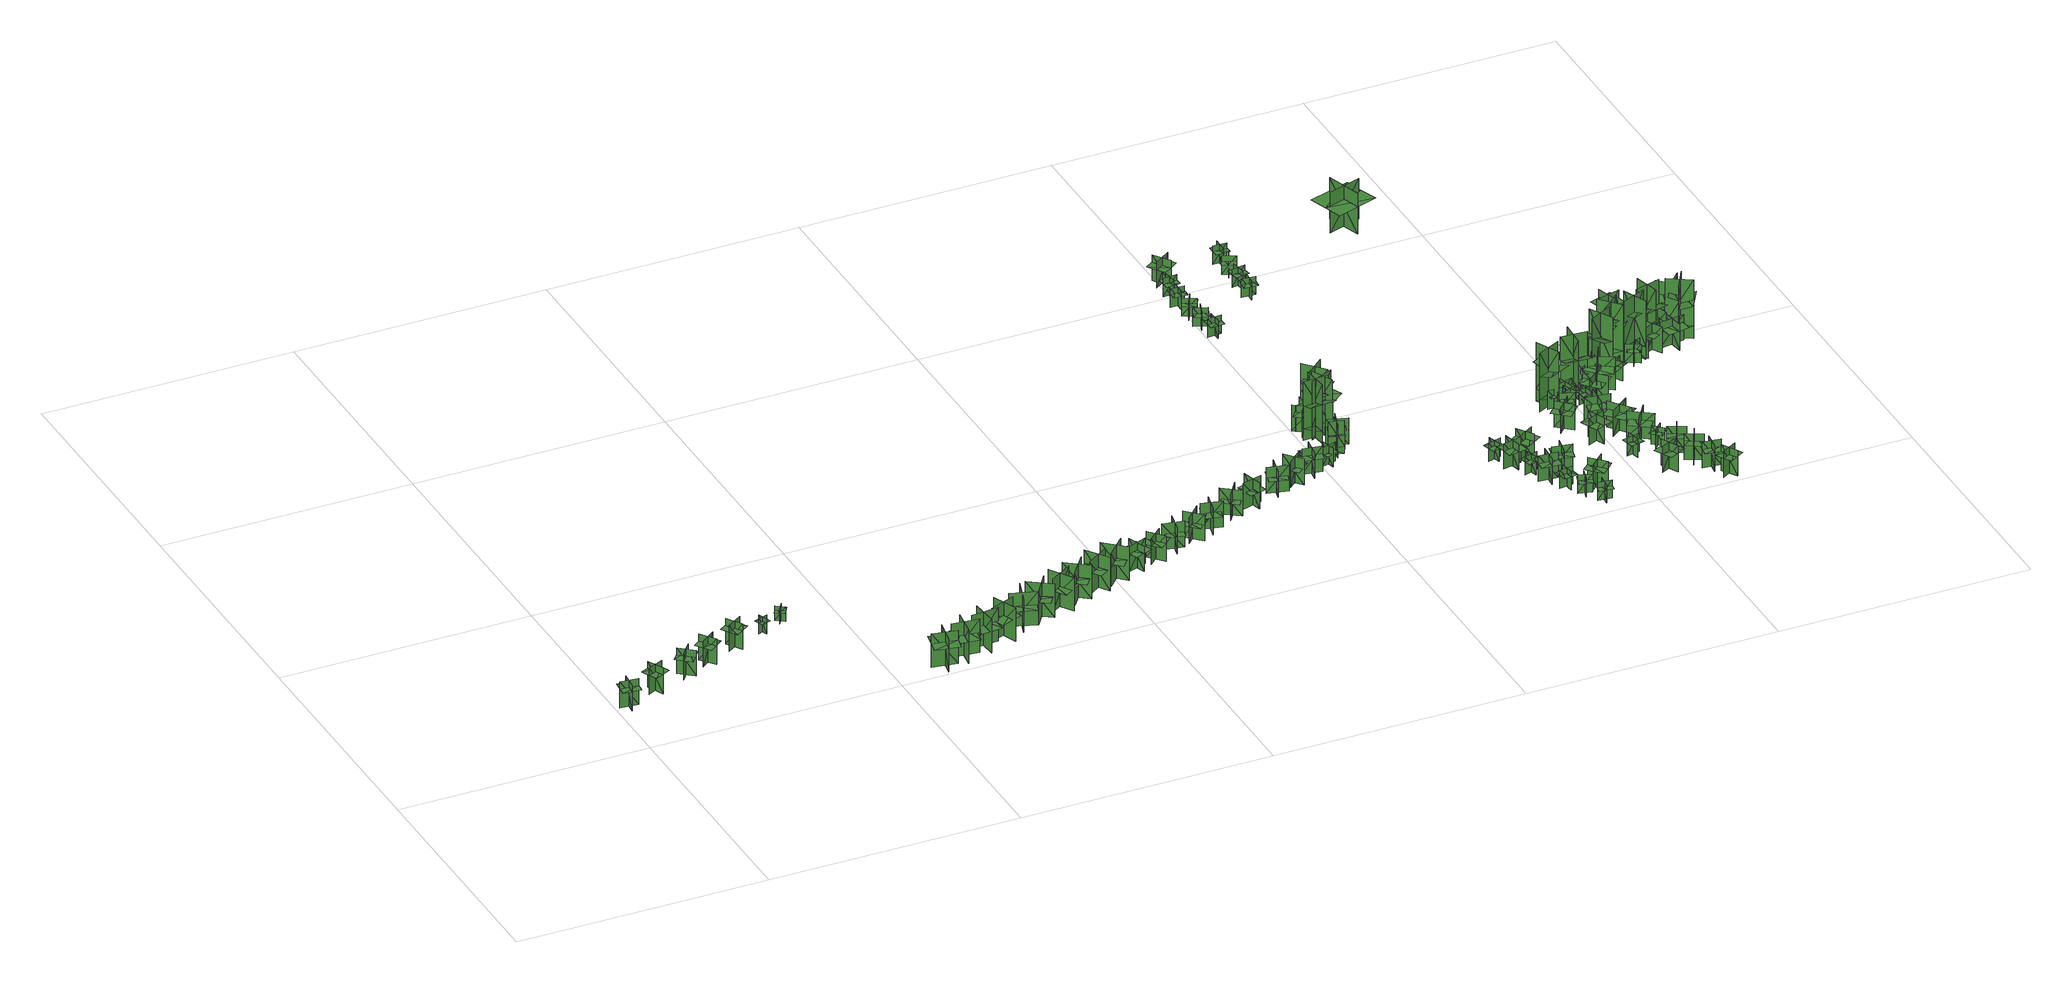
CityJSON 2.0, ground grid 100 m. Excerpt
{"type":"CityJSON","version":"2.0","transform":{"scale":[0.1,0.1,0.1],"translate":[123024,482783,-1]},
"CityObjects":{
"tree1":{"type":"SolitaryVegetationObject","geometry":[{"type":"MultiSurface","lod":"1","boundaries":[[[0,1,2]],[[0,2,3]],[[4,5,6]],[[4,6,7]],[[8,9,10]],[[8,10,11]],[[8,11,12]],[[8,12,13]]]}]},
"tree2":{"type":"SolitaryVegetationObject","geometry":[{"type":"MultiSurface","lod":"1","boundaries":[[[14,15,16]],[[14,16,17]],[[18,19,20]],[[18,20,21]],[[22,23,24]],[[22,24,25]],[[22,25,26]],[[22,26,27]]]}]},
"tree3":{"type":"SolitaryVegetationObject","geometry":[{"type":"MultiSurface","lod":"1","boundaries":[[[28,29,30]],[[28,30,31]],[[32,33,34]],[[32,34,35]],[[36,37,38]],[[36,38,39]],[[36,39,40]],[[36,40,41]]]}]},
"tree4":{"type":"SolitaryVegetationObject","geometry":[{"type":"MultiSurface","lod":"1","boundaries":[[[42,43,44]],[[42,44,45]],[[46,47,48]],[[46,48,49]],[[50,51,52]],[[50,52,53]],[[50,53,54]],[[50,54,55]]]}]},
"tree5":{"type":"SolitaryVegetationObject","geometry":[{"type":"MultiSurface","lod":"1","boundaries":[[[56,57,58]],[[56,58,59]],[[60,61,62]],[[60,62,63]],[[64,65,66]],[[64,66,67]],[[64,67,68]],[[64,68,69]]]}]},
"tree6":{"type":"SolitaryVegetationObject","geometry":[{"type":"MultiSurface","lod":"1","boundaries":[[[70,71,72]],[[70,72,73]],[[74,75,76]],[[74,76,77]],[[78,79,80]],[[78,80,81]],[[78,81,82]],[[78,82,83]]]}]},
"tree7":{"type":"SolitaryVegetationObject","geometry":[{"type":"MultiSurface","lod":"1","boundaries":[[[84,85,86]],[[84,86,87]],[[88,89,90]],[[88,90,91]],[[92,93,94]],[[92,94,95]],[[92,95,96]],[[92,96,97]]]}]},
"tree8":{"type":"SolitaryVegetationObject","geometry":[{"type":"MultiSurface","lod":"1","boundaries":[[[98,99,100]],[[98,100,101]],[[102,103,104]],[[102,104,105]],[[106,107,108]],[[106,108,109]],[[106,109,110]],[[106,110,111]]]}]},
"tree9":{"type":"SolitaryVegetationObject","geometry":[{"type":"MultiSurface","lod":"1","boundaries":[[[112,113,114]],[[112,114,115]],[[116,117,118]],[[116,118,119]],[[120,121,122]],[[120,122,123]],[[120,124,125]],[[120,125,121]]]}]},
"tree10":{"type":"SolitaryVegetationObject","geometry":[{"type":"MultiSurface","lod":"1","boundaries":[[[126,127,128]],[[126,128,129]],[[130,131,132]],[[130,132,133]],[[134,135,136]],[[134,136,137]],[[134,138,139]],[[134,139,135]]]}]},
"tree11":{"type":"SolitaryVegetationObject","geometry":[{"type":"MultiSurface","lod":"1","boundaries":[[[140,141,142]],[[140,142,143]],[[144,145,146]],[[144,146,147]],[[148,149,150]],[[148,150,151]],[[148,152,153]],[[148,153,149]]]}]},
"tree12":{"type":"SolitaryVegetationObject","geometry":[{"type":"MultiSurface","lod":"1","boundaries":[[[154,155,156]],[[154,156,157]],[[158,159,160]],[[158,160,161]],[[162,163,164]],[[162,164,165]],[[162,166,167]],[[162,167,163]]]}]},
"tree13":{"type":"SolitaryVegetationObject","geometry":[{"type":"MultiSurface","lod":"1","boundaries":[[[168,169,170]],[[168,170,171]],[[172,173,156]],[[172,156,174]],[[175,176,177]],[[175,177,178]],[[175,179,180]],[[175,180,176]]]}]},
"tree14":{"type":"SolitaryVegetationObject","geometry":[{"type":"MultiSurface","lod":"1","boundaries":[[[181,182,183]],[[181,183,184]],[[185,186,187]],[[185,187,188]],[[189,190,191]],[[189,191,192]],[[189,193,194]],[[189,194,190]]]}]},
"tree15":{"type":"SolitaryVegetationObject","geometry":[{"type":"MultiSurface","lod":"1","boundaries":[[[195,196,197]],[[195,197,198]],[[199,200,201]],[[199,201,202]],[[203,204,205]],[[203,205,206]],[[203,207,208]],[[203,208,204]]]}]},
"tree16":{"type":"SolitaryVegetationObject","geometry":[{"type":"MultiSurface","lod":"1","boundaries":[[[209,210,211]],[[209,211,212]],[[213,214,215]],[[213,215,216]],[[217,218,219]],[[217,219,220]],[[217,221,222]],[[217,222,218]]]}]},
"tree17":{"type":"SolitaryVegetationObject","geometry":[{"type":"MultiSurface","lod":"1","boundaries":[[[223,224,225]],[[223,225,226]],[[227,228,229]],[[227,229,230]],[[231,232,233]],[[231,233,234]],[[231,235,236]],[[231,236,232]]]}]},
"tree18":{"type":"SolitaryVegetationObject","geometry":[{"type":"MultiSurface","lod":"1","boundaries":[[[237,238,239]],[[237,239,240]],[[241,242,243]],[[241,243,244]],[[245,246,247]],[[245,247,248]],[[245,248,249]],[[245,249,250]]]}]},
"tree19":{"type":"SolitaryVegetationObject","geometry":[{"type":"MultiSurface","lod":"1","boundaries":[[[251,252,253]],[[251,253,254]],[[255,256,257]],[[255,257,258]],[[259,260,261]],[[259,261,262]],[[259,262,263]],[[259,263,264]]]}]},
"tree20":{"type":"SolitaryVegetationObject","geometry":[{"type":"MultiSurface","lod":"1","boundaries":[[[265,266,267]],[[265,267,268]],[[269,270,271]],[[269,271,272]],[[273,274,275]],[[273,275,276]],[[273,277,278]],[[273,278,274]]]}]},
"tree21":{"type":"SolitaryVegetationObject","geometry":[{"type":"MultiSurface","lod":"1","boundaries":[[[279,280,281]],[[279,281,282]],[[283,284,285]],[[283,285,286]],[[287,288,289]],[[287,289,290]],[[287,291,292]],[[287,292,288]]]}]},
"tree22":{"type":"SolitaryVegetationObject","geometry":[{"type":"MultiSurface","lod":"1","boundaries":[[[293,294,295]],[[293,295,296]],[[297,298,299]],[[297,299,300]],[[301,302,303]],[[301,303,304]],[[301,305,306]],[[301,306,302]]]}]},
"tree23":{"type":"SolitaryVegetationObject","geometry":[{"type":"MultiSurface","lod":"1","boundaries":[[[307,308,309]],[[307,309,310]],[[311,312,313]],[[311,313,314]],[[315,316,317]],[[315,317,318]],[[315,319,320]],[[315,320,316]]]}]},
"tree24":{"type":"SolitaryVegetationObject","geometry":[{"type":"MultiSurface","lod":"1","boundaries":[[[321,322,323]],[[321,323,324]],[[325,326,327]],[[325,327,328]],[[329,330,331]],[[329,331,332]],[[329,333,334]],[[329,334,330]]]}]},
"tree25":{"type":"SolitaryVegetationObject","geometry":[{"type":"MultiSurface","lod":"1","boundaries":[[[335,336,337]],[[335,337,338]],[[339,340,341]],[[339,341,342]],[[343,344,345]],[[343,345,346]],[[343,347,348]],[[343,348,344]]]}]},
"tree26":{"type":"SolitaryVegetationObject","geometry":[{"type":"MultiSurface","lod":"1","boundaries":[[[349,350,351]],[[349,351,352]],[[353,354,355]],[[353,355,356]],[[357,358,359]],[[357,359,360]],[[357,361,362]],[[357,362,358]]]}]},
"tree27":{"type":"SolitaryVegetationObject","geometry":[{"type":"MultiSurface","lod":"1","boundaries":[[[363,364,365]],[[363,365,366]],[[367,368,369]],[[367,369,370]],[[371,372,373]],[[371,373,374]],[[371,374,375]],[[371,375,376]]]}]},
"tree28":{"type":"SolitaryVegetationObject","geometry":[{"type":"MultiSurface","lod":"1","boundaries":[[[377,378,379]],[[377,379,380]],[[381,382,383]],[[381,383,384]],[[385,386,387]],[[385,387,388]],[[385,389,390]],[[385,390,386]]]}]},
"tree29":{"type":"SolitaryVegetationObject","geometry":[{"type":"MultiSurface","lod":"1","boundaries":[[[391,392,393]],[[391,393,394]],[[395,396,397]],[[395,397,398]],[[399,400,396]],[[399,396,395]],[[401,402,392]],[[401,392,391]],[[403,404,405]],[[403,405,406]],[[407,408,409]],[[407,409,410]]]}]},
"tree30":{"type":"SolitaryVegetationObject","geometry":[{"type":"MultiSurface","lod":"1","boundaries":[[[411,412,413]],[[411,413,414]],[[415,416,417]],[[415,417,418]],[[419,420,421]],[[419,421,422]],[[419,423,424]],[[419,424,420]]]}]},
"tree31":{"type":"SolitaryVegetationObject","geometry":[{"type":"MultiSurface","lod":"1","boundaries":[[[425,426,427]],[[425,427,428]],[[429,430,431]],[[429,431,432]],[[433,434,430]],[[433,430,429]],[[435,436,426]],[[435,426,425]],[[437,438,439]],[[437,439,440]],[[441,442,443]],[[441,443,444]]]}]},
"tree32":{"type":"SolitaryVegetationObject","geometry":[{"type":"MultiSurface","lod":"1","boundaries":[[[445,446,447]],[[445,447,448]],[[449,450,451]],[[449,451,452]],[[453,454,455]],[[453,455,456]],[[453,457,458]],[[453,458,454]]]}]},
"tree33":{"type":"SolitaryVegetationObject","geometry":[{"type":"MultiSurface","lod":"1","boundaries":[[[459,460,461]],[[459,461,462]],[[463,464,465]],[[463,465,466]],[[467,468,469]],[[467,469,470]],[[467,471,472]],[[467,472,468]]]}]},
"tree34":{"type":"SolitaryVegetationObject","geometry":[{"type":"MultiSurface","lod":"1","boundaries":[[[473,474,475]],[[473,475,476]],[[477,478,479]],[[477,479,480]],[[481,482,478]],[[481,478,477]],[[483,484,474]],[[483,474,473]],[[485,486,487]],[[485,487,488]],[[489,490,491]],[[489,491,492]]]}]},
"tree35":{"type":"SolitaryVegetationObject","geometry":[{"type":"MultiSurface","lod":"1","boundaries":[[[493,494,495]],[[493,495,496]],[[497,498,499]],[[497,499,500]],[[501,502,498]],[[501,498,497]],[[503,504,494]],[[503,494,493]],[[505,506,507]],[[505,507,508]],[[509,510,511]],[[509,511,512]]]}]},
"tree36":{"type":"SolitaryVegetationObject","geometry":[{"type":"MultiSurface","lod":"1","boundaries":[[[513,514,515]],[[513,515,516]],[[517,518,519]],[[517,519,520]],[[521,522,523]],[[521,523,524]],[[521,524,525]],[[521,525,526]]]}]},
"tree37":{"type":"SolitaryVegetationObject","geometry":[{"type":"MultiSurface","lod":"1","boundaries":[[[527,528,529]],[[527,529,530]],[[531,532,533]],[[531,533,534]],[[535,536,537]],[[535,537,538]],[[535,538,539]],[[535,539,540]]]}]},
"tree38":{"type":"SolitaryVegetationObject","geometry":[{"type":"MultiSurface","lod":"1","boundaries":[[[541,542,543]],[[541,543,544]],[[545,546,547]],[[545,547,548]],[[549,550,551]],[[549,551,552]],[[549,552,553]],[[549,553,554]]]}]},
"tree39":{"type":"SolitaryVegetationObject","geometry":[{"type":"MultiSurface","lod":"1","boundaries":[[[555,556,557]],[[555,557,558]],[[559,560,561]],[[559,561,562]],[[563,564,565]],[[563,565,566]],[[563,566,567]],[[563,567,568]]]}]},
"tree40":{"type":"SolitaryVegetationObject","geometry":[{"type":"MultiSurface","lod":"1","boundaries":[[[569,570,571]],[[569,571,572]],[[573,574,575]],[[573,575,576]],[[577,578,579]],[[577,579,580]],[[577,580,581]],[[577,581,582]]]}]},
"tree41":{"type":"SolitaryVegetationObject","geometry":[{"type":"MultiSurface","lod":"1","boundaries":[[[583,584,585]],[[583,585,586]],[[587,588,589]],[[587,589,590]],[[591,592,593]],[[591,593,594]],[[591,594,595]],[[591,595,596]]]}]},
"tree42":{"type":"SolitaryVegetationObject","geometry":[{"type":"MultiSurface","lod":"1","boundaries":[[[597,598,599]],[[597,599,600]],[[601,602,603]],[[601,603,604]],[[605,606,607]],[[605,607,608]],[[605,608,609]],[[605,609,610]]]}]},
"tree43":{"type":"SolitaryVegetationObject","geometry":[{"type":"MultiSurface","lod":"1","boundaries":[[[611,612,613]],[[611,613,614]],[[615,616,617]],[[615,617,618]],[[619,620,621]],[[619,621,622]],[[619,622,623]],[[619,623,624]]]}]},
"tree44":{"type":"SolitaryVegetationObject","geometry":[{"type":"MultiSurface","lod":"1","boundaries":[[[625,626,627]],[[625,627,628]],[[629,630,631]],[[629,631,632]],[[633,634,635]],[[633,635,636]],[[633,636,637]],[[633,637,638]]]}]},
"tree45":{"type":"SolitaryVegetationObject","geometry":[{"type":"MultiSurface","lod":"1","boundaries":[[[639,640,641]],[[639,641,642]],[[643,644,645]],[[643,645,646]],[[647,648,649]],[[647,649,650]],[[647,650,651]],[[647,651,652]]]}]},
"tree46":{"type":"SolitaryVegetationObject","geometry":[{"type":"MultiSurface","lod":"1","boundaries":[[[653,654,655]],[[653,655,656]],[[657,658,659]],[[657,659,660]],[[661,662,663]],[[661,663,664]],[[661,664,665]],[[661,665,666]]]}]},
"tree47":{"type":"SolitaryVegetationObject","geometry":[{"type":"MultiSurface","lod":"1","boundaries":[[[667,668,669]],[[667,669,670]],[[671,672,673]],[[671,673,674]],[[675,676,677]],[[675,677,678]],[[675,678,679]],[[675,679,680]]]}]},
"tree48":{"type":"SolitaryVegetationObject","geometry":[{"type":"MultiSurface","lod":"1","boundaries":[[[681,682,683]],[[681,683,684]],[[685,686,687]],[[685,687,688]],[[689,690,691]],[[689,691,692]],[[689,692,693]],[[689,693,694]]]}]},
"tree49":{"type":"SolitaryVegetationObject","geometry":[{"type":"MultiSurface","lod":"1","boundaries":[[[695,696,697]],[[695,697,698]],[[699,700,701]],[[699,701,702]],[[703,704,705]],[[703,705,706]],[[703,706,707]],[[703,707,708]]]}]},
"tree50":{"type":"SolitaryVegetationObject","geometry":[{"type":"MultiSurface","lod":"1","boundaries":[[[709,710,711]],[[709,711,712]],[[713,714,715]],[[713,715,716]],[[717,718,719]],[[717,719,720]],[[717,720,721]],[[717,721,722]]]}]},
"tree51":{"type":"SolitaryVegetationObject","geometry":[{"type":"MultiSurface","lod":"1","boundaries":[[[723,724,725]],[[723,725,726]],[[727,728,729]],[[727,729,730]],[[731,732,733]],[[731,733,734]],[[731,734,735]],[[731,735,736]]]}]},
"tree52":{"type":"SolitaryVegetationObject","geometry":[{"type":"MultiSurface","lod":"1","boundaries":[[[737,738,739]],[[737,739,740]],[[741,742,743]],[[741,743,744]],[[745,746,747]],[[745,747,748]],[[745,748,749]],[[745,749,750]]]}]},
"tree53":{"type":"SolitaryVegetationObject","geometry":[{"type":"MultiSurface","lod":"1","boundaries":[[[751,752,753]],[[751,753,754]],[[755,756,757]],[[755,757,758]],[[759,760,761]],[[759,761,762]],[[759,762,763]],[[759,763,764]]]}]},
"tree54":{"type":"SolitaryVegetationObject","geometry":[{"type":"MultiSurface","lod":"1","boundaries":[[[765,766,767]],[[765,767,768]],[[769,770,771]],[[769,771,772]],[[773,774,775]],[[773,775,776]],[[773,776,777]],[[773,777,778]]]}]},
"tree55":{"type":"SolitaryVegetationObject","geometry":[{"type":"MultiSurface","lod":"1","boundaries":[[[779,780,781]],[[779,781,782]],[[783,784,785]],[[783,785,786]],[[787,788,789]],[[787,789,790]],[[787,790,791]],[[787,791,792]]]}]},
"tree56":{"type":"SolitaryVegetationObject","geometry":[{"type":"MultiSurface","lod":"1","boundaries":[[[793,794,795]],[[793,795,796]],[[797,798,799]],[[797,799,800]],[[801,802,803]],[[801,803,804]],[[801,804,805]],[[801,805,806]]]}]},
"tree57":{"type":"SolitaryVegetationObject","geometry":[{"type":"MultiSurface","lod":"1","boundaries":[[[807,808,809]],[[807,809,810]],[[811,812,813]],[[811,813,814]],[[815,816,817]],[[815,817,818]],[[815,818,819]],[[815,819,820]]]}]},
"tree58":{"type":"SolitaryVegetationObject","geometry":[{"type":"MultiSurface","lod":"1","boundaries":[[[821,822,823]],[[821,823,824]],[[825,826,827]],[[825,827,828]],[[829,830,831]],[[829,831,832]],[[829,832,833]],[[829,833,834]]]}]},
"tree59":{"type":"SolitaryVegetationObject","geometry":[{"type":"MultiSurface","lod":"1","boundaries":[[[835,836,837]],[[835,837,838]],[[839,840,841]],[[839,841,842]],[[843,844,840]],[[843,840,839]],[[845,846,836]],[[845,836,835]],[[847,848,849]],[[847,849,850]],[[851,852,853]],[[851,853,854]]]}]},
"tree60":{"type":"SolitaryVegetationObject","geometry":[{"type":"MultiSurface","lod":"1","boundaries":[[[855,856,857]],[[855,857,858]],[[859,860,861]],[[859,861,862]],[[863,864,865]],[[863,865,866]],[[863,866,867]],[[863,867,868]]]}]},
"tree61":{"type":"SolitaryVegetationObject","geometry":[{"type":"MultiSurface","lod":"1","boundaries":[[[869,870,871]],[[869,871,872]],[[873,874,875]],[[873,875,876]],[[877,878,879]],[[877,879,880]],[[877,880,881]],[[877,881,882]]]}]},
"tree62":{"type":"SolitaryVegetationObject","geometry":[{"type":"MultiSurface","lod":"1","boundaries":[[[883,884,885]],[[883,885,886]],[[887,888,889]],[[887,889,890]],[[891,892,893]],[[891,893,894]],[[891,894,895]],[[891,895,896]]]}]},
"tree63":{"type":"SolitaryVegetationObject","geometry":[{"type":"MultiSurface","lod":"1","boundaries":[[[897,898,899]],[[897,899,900]],[[901,902,903]],[[901,903,904]],[[905,906,907]],[[905,907,908]],[[905,908,909]],[[905,909,910]]]}]},
"tree64":{"type":"SolitaryVegetationObject","geometry":[{"type":"MultiSurface","lod":"1","boundaries":[[[911,912,913]],[[911,913,914]],[[915,916,917]],[[915,917,918]],[[919,920,921]],[[919,921,922]],[[919,922,923]],[[919,923,924]]]}]},
"tree65":{"type":"SolitaryVegetationObject","geometry":[{"type":"MultiSurface","lod":"1","boundaries":[[[925,926,927]],[[925,927,928]],[[929,930,931]],[[929,931,932]],[[933,934,935]],[[933,935,936]],[[933,936,937]],[[933,937,938]]]}]},
"tree66":{"type":"SolitaryVegetationObject","geometry":[{"type":"MultiSurface","lod":"1","boundaries":[[[939,940,941]],[[939,941,942]],[[943,944,945]],[[943,945,946]],[[947,948,949]],[[947,949,950]],[[947,950,951]],[[947,951,952]]]}]},
"tree67":{"type":"SolitaryVegetationObject","geometry":[{"type":"MultiSurface","lod":"1","boundaries":[[[953,954,955]],[[953,955,956]],[[957,958,959]],[[957,959,960]],[[961,962,963]],[[961,963,964]],[[961,964,965]],[[961,965,966]]]}]},
"tree68":{"type":"SolitaryVegetationObject","geometry":[{"type":"MultiSurface","lod":"1","boundaries":[[[967,968,969]],[[967,969,970]],[[971,972,973]],[[971,973,974]],[[975,976,977]],[[975,977,978]],[[975,978,979]],[[975,979,980]]]}]},
"tree69":{"type":"SolitaryVegetationObject","geometry":[{"type":"MultiSurface","lod":"1","boundaries":[[[981,982,983]],[[981,983,984]],[[985,986,987]],[[985,987,988]],[[989,990,991]],[[989,991,992]],[[989,992,993]],[[989,993,994]]]}]},
"tree70":{"type":"SolitaryVegetationObject","geometry":[{"type":"MultiSurface","lod":"1","boundaries":[[[995,996,997]],[[995,997,998]],[[999,1000,1001]],[[999,1001,1002]],[[1003,1004,1000]],[[1003,1000,999]],[[1005,1006,996]],[[1005,996,995]],[[1007,1008,1009]],[[1007,1009,1010]],[[1011,1012,1013]],[[1011,1013,1014]]]}]},
"tree71":{"type":"SolitaryVegetationObject","geometry":[{"type":"MultiSurface","lod":"1","boundaries":[[[1015,1016,1017]],[[1015,1017,1018]],[[1019,1020,1021]],[[1019,1021,1022]],[[1023,1024,1025]],[[1023,1025,1026]],[[1023,1026,1027]],[[1023,1027,1028]]]}]},
"tree72":{"type":"SolitaryVegetationObject","geometry":[{"type":"MultiSurface","lod":"1","boundaries":[[[1029,1030,1031]],[[1029,1031,1032]],[[1033,1034,1035]],[[1033,1035,1036]],[[1037,1038,1039]],[[1037,1039,1040]],[[1037,1040,1041]],[[1037,1041,1042]]]}]},
"tree73":{"type":"SolitaryVegetationObject","geometry":[{"type":"MultiSurface","lod":"1","boundaries":[[[1043,1044,1045]],[[1043,1045,1046]],[[1047,1048,1049]],[[1047,1049,1050]],[[1051,1052,1053]],[[1051,1053,1054]],[[1051,1054,1055]],[[1051,1055,1056]]]}]},
"tree74":{"type":"SolitaryVegetationObject","geometry":[{"type":"MultiSurface","lod":"1","boundaries":[[[1057,1058,1059]],[[1057,1059,1060]],[[1061,1062,1063]],[[1061,1063,1064]],[[1065,1066,1067]],[[1065,1067,1068]],[[1065,1068,1069]],[[1065,1069,1070]]]}]},
"tree75":{"type":"SolitaryVegetationObject","geometry":[{"type":"MultiSurface","lod":"1","boundaries":[[[1071,1072,1073]],[[1071,1073,1074]],[[1075,1076,1077]],[[1075,1077,1078]],[[1079,1080,1081]],[[1079,1081,1082]],[[1079,1082,1083]],[[1079,1083,1084]]]}]},
"tree76":{"type":"SolitaryVegetationObject","geometry":[{"type":"MultiSurface","lod":"1","boundaries":[[[1085,1086,1087]],[[1085,1087,1088]],[[1089,1090,1091]],[[1089,1091,1092]],[[1093,1094,1095]],[[1093,1095,1096]],[[1093,1096,1097]],[[1093,1097,1098]]]}]},
"tree77":{"type":"SolitaryVegetationObject","geometry":[{"type":"MultiSurface","lod":"1","boundaries":[[[1099,1100,1101]],[[1099,1101,1102]],[[1103,1104,1105]],[[1103,1105,1106]],[[1107,1108,1109]],[[1107,1109,1110]],[[1107,1110,1111]],[[1107,1111,1112]]]}]},
"tree78":{"type":"SolitaryVegetationObject","geometry":[{"type":"MultiSurface","lod":"1","boundaries":[[[1113,1114,1115]],[[1113,1115,1116]],[[1117,1118,1119]],[[1117,1119,1120]],[[1121,1122,1123]],[[1121,1123,1124]],[[1121,1124,1125]],[[1121,1125,1126]]]}]},
"tree79":{"type":"SolitaryVegetationObject","geometry":[{"type":"MultiSurface","lod":"1","boundaries":[[[1127,1128,1129]],[[1127,1129,1130]],[[1131,1132,1133]],[[1131,1133,1134]],[[1135,1136,1137]],[[1135,1137,1138]],[[1135,1138,1139]],[[1135,1139,1140]]]}]},
"tree80":{"type":"SolitaryVegetationObject","geometry":[{"type":"MultiSurface","lod":"1","boundaries":[[[1141,1142,1143]],[[1141,1143,1144]],[[1145,1146,1147]],[[1145,1147,1148]],[[1149,1150,1146]],[[1149,1146,1145]],[[1151,1152,1142]],[[1151,1142,1141]],[[1153,1154,1155]],[[1153,1155,1156]],[[1157,1158,1159]],[[1157,1159,1160]]]}]},
"tree81":{"type":"SolitaryVegetationObject","geometry":[{"type":"MultiSurface","lod":"1","boundaries":[[[1161,1162,1163]],[[1161,1163,1164]],[[1165,1166,1167]],[[1165,1167,1168]],[[1169,1170,1171]],[[1169,1171,1172]],[[1169,1172,1173]],[[1169,1173,1174]]]}]},
"tree82":{"type":"SolitaryVegetationObject","geometry":[{"type":"MultiSurface","lod":"1","boundaries":[[[1175,1176,1177]],[[1175,1177,1178]],[[1179,1180,1181]],[[1179,1181,1182]],[[1183,1184,1185]],[[1183,1185,1186]],[[1183,1186,1187]],[[1183,1187,1188]]]}]},
"tree83":{"type":"SolitaryVegetationObject","geometry":[{"type":"MultiSurface","lod":"1","boundaries":[[[1189,1190,1191]],[[1189,1191,1192]],[[1193,1194,1195]],[[1193,1195,1196]],[[1197,1198,1194]],[[1197,1194,1193]],[[1199,1200,1190]],[[1199,1190,1189]],[[1201,1202,1203]],[[1201,1203,1204]],[[1205,1206,1207]],[[1205,1207,1208]]]}]},
"tree84":{"type":"SolitaryVegetationObject","geometry":[{"type":"MultiSurface","lod":"1","boundaries":[[[1209,1210,1211]],[[1209,1211,1212]],[[1213,1214,1215]],[[1213,1215,1216]],[[1217,1218,1219]],[[1217,1219,1220]],[[1217,1221,1222]],[[1217,1222,1218]]]}]},
"tree85":{"type":"SolitaryVegetationObject","geometry":[{"type":"MultiSurface","lod":"1","boundaries":[[[1223,1224,1225]],[[1223,1225,1226]],[[1227,1228,1229]],[[1227,1229,1230]],[[1231,1232,1228]],[[1231,1228,1227]],[[1233,1234,1224]],[[1233,1224,1223]],[[1235,1236,1237]],[[1235,1237,1238]],[[1239,1240,1241]],[[1239,1241,1242]]]}]},
"tree86":{"type":"SolitaryVegetationObject","geometry":[{"type":"MultiSurface","lod":"1","boundaries":[[[1243,1244,1245]],[[1243,1245,1246]],[[1247,1248,1249]],[[1247,1249,1250]],[[1251,1252,1253]],[[1251,1253,1254]],[[1251,1254,1255]],[[1251,1255,1256]]]}]},
"tree87":{"type":"SolitaryVegetationObject","geometry":[{"type":"MultiSurface","lod":"1","boundaries":[[[1257,1258,1259]],[[1257,1259,1260]],[[1261,1262,1263]],[[1261,1263,1264]],[[1265,1266,1267]],[[1265,1267,1268]],[[1265,1268,1269]],[[1265,1269,1270]]]}]},
"tree88":{"type":"SolitaryVegetationObject","geometry":[{"type":"MultiSurface","lod":"1","boundaries":[[[1271,1272,1273]],[[1271,1273,1274]],[[1275,1276,1277]],[[1275,1277,1278]],[[1279,1280,1281]],[[1279,1281,1282]],[[1279,1282,1283]],[[1279,1283,1284]]]}]},
"tree89":{"type":"SolitaryVegetationObject","geometry":[{"type":"MultiSurface","lod":"1","boundaries":[[[1285,1286,1287]],[[1285,1287,1288]],[[1289,1290,1291]],[[1289,1291,1292]],[[1293,1294,1290]],[[1293,1290,1289]],[[1295,1296,1286]],[[1295,1286,1285]],[[1297,1298,1299]],[[1297,1299,1300]],[[1301,1302,1303]],[[1301,1303,1304]]]}]},
"tree90":{"type":"SolitaryVegetationObject","geometry":[{"type":"MultiSurface","lod":"1","boundaries":[[[1305,1306,1307]],[[1305,1307,1308]],[[1309,1310,1311]],[[1309,1311,1312]],[[1313,1314,1315]],[[1313,1315,1316]],[[1313,1316,1317]],[[1313,1317,1318]]]}]},
"tree91":{"type":"SolitaryVegetationObject","geometry":[{"type":"MultiSurface","lod":"1","boundaries":[[[1319,1320,1321]],[[1319,1321,1322]],[[1323,1324,1325]],[[1323,1325,1326]],[[1327,1328,1329]],[[1327,1329,1330]],[[1327,1330,1331]],[[1327,1331,1332]]]}]},
"tree92":{"type":"SolitaryVegetationObject","geometry":[{"type":"MultiSurface","lod":"1","boundaries":[[[1333,1334,1335]],[[1333,1335,1336]],[[1337,1338,1339]],[[1337,1339,1340]],[[1341,1342,1338]],[[1341,1338,1337]],[[1343,1344,1334]],[[1343,1334,1333]],[[1345,1346,1347]],[[1345,1347,1348]],[[1349,1350,1351]],[[1349,1351,1352]]]}]},
"tree93":{"type":"SolitaryVegetationObject","geometry":[{"type":"MultiSurface","lod":"1","boundaries":[[[1353,1354,1355]],[[1353,1355,1356]],[[1357,1358,1359]],[[1357,1359,1360]],[[1361,1362,1363]],[[1361,1363,1364]],[[1361,1364,1365]],[[1361,1365,1366]]]}]}
},
"vertices":[
[43,238,21],[50,309,21],[50,309,129],[43,238,129],[83,272,21],[12,279,21],[12,279,129],[83,272,129],[83,272,101],[87,306,101],[15,313,101],[12,279,101],[9,244,101],[80,237,101],
[196,302,19],[165,367,19],[165,367,127],[196,302,127],[213,351,19],[148,320,19],[148,320,127],[213,351,127],[213,351,99],[198,382,99],[133,352,99],[148,320,99],[163,289,99],[228,320,99],
[354,363,18],[298,408,18],[298,408,126],[354,363,126],[348,415,18],[303,359,18],[303,359,126],[348,415,126],[348,415,98],[321,437,98],[276,381,98],[303,359,98],[330,338,98],[375,394,98],
[411,462,17],[455,405,17],[455,405,125],[411,462,125],[405,410,17],[462,454,17],[462,454,125],[405,410,125],[405,410,97],[426,383,97],[483,426,97],[462,454,97],[441,481,97],[384,437,97],
[595,509,16],[536,469,16],[536,469,124],[595,509,124],[544,519,16],[584,460,16],[584,460,124],[544,519,124],[544,519,96],[515,500,96],[556,440,96],[584,460,96],[613,479,96],[573,538,96],
[707,519,17],[693,557,17],[693,557,79],[707,519,79],[719,546,17],[681,532,17],[681,532,79],[719,546,79],[719,546,62],[713,564,62],[674,550,62],[681,532,62],[688,513,62],[726,528,62],
[772,590,16],[806,568,16],[806,568,78],[772,590,78],[778,561,16],[801,595,16],[801,595,78],[778,561,78],[778,561,62],[795,550,62],[817,585,62],[801,595,62],[784,606,62],[762,572,62],
[1190,13,12],[1208,111,12],[1208,111,151],[1190,13,151],[1245,50,12],[1147,68,12],[1147,68,151],[1245,50,151],[1245,50,112],[1254,99,112],[1156,117,112],[1147,68,112],[1138,19,112],[1235,1,112],
[1293,140,13],[1279,33,13],[1279,33,153],[1293,140,153],[1240,98,13],[1240,98,153],[1347,84,153],[1347,84,13],[1297,133,99],[1284,39,99],[1328,33,99],[1340,127,99],[1252,138,99],[1239,45,99],
[1375,170,14],[1383,62,14],[1383,62,154],[1375,170,154],[1331,118,14],[1331,118,154],[1439,126,154],[1439,126,14],[1380,163,100],[1387,69,100],[1431,72,100],[1424,166,100],[1335,160,100],[1341,66,100],
[1518,170,14],[1417,131,14],[1417,131,154],[1518,170,154],[1456,197,14],[1456,197,154],[1495,96,154],[1495,96,14],[1513,164,100],[1425,129,100],[1441,88,100],[1529,123,100],[1497,206,100],[1409,172,100],
[1515,199,14],[1618,165,14],[1618,165,154],[1515,199,154],[1546,139,14],[1546,139,154],[1580,242,154],[1580,242,14],[1523,201,100],[1613,171,100],[1627,213,100],[1537,243,100],[1509,158,100],[1599,128,100],
[1693,187,13],[1604,249,13],[1604,249,154],[1693,187,154],[1680,253,13],[1680,253,154],[1618,165,13],[1684,187,100],[1607,241,100],[1582,205,100],[1659,151,100],[1711,224,100],[1633,279,100],
[1713,285,14],[1773,195,14],[1773,195,154],[1713,285,154],[1700,219,14],[1700,219,154],[1790,278,154],[1790,278,14],[1721,282,100],[1773,203,100],[1809,227,100],[1757,306,100],[1683,257,100],[1735,178,100],
[1867,246,13],[1780,312,13],[1780,312,153],[1867,246,153],[1857,314,13],[1857,314,153],[1791,227,153],[1791,227,13],[1858,247,99],[1783,304,99],[1757,269,99],[1832,212,99],[1886,284,99],[1810,340,99],
[1950,270,11],[1889,359,11],[1889,359,151],[1950,270,151],[1962,336,11],[1962,336,151],[1872,275,151],[1872,275,11],[1942,273,97],[1889,351,97],[1853,326,97],[1906,248,97],[1980,299,97],[1926,377,97],
[2044,306,11],[1964,380,11],[1964,380,151],[2044,306,151],[2041,374,11],[2041,374,151],[1967,295,151],[1967,295,11],[2036,308,97],[1967,372,97],[1937,340,97],[2006,275,97],[2067,341,97],[1998,405,97],
[2070,358,12],[2143,385,12],[2143,385,119],[2070,358,119],[2117,336,12],[2090,409,12],[2090,409,119],[2117,336,119],[2117,336,89],[2153,349,89],[2126,422,89],[2090,409,89],[2054,395,89],[2080,323,89],
[2217,422,12],[2160,369,12],[2160,369,119],[2217,422,119],[2166,424,12],[2218,367,12],[2218,367,119],[2166,424,119],[2166,424,89],[2137,398,89],[2190,341,89],[2218,367,89],[2247,394,89],[2194,451,89],
[2276,397,12],[2293,480,12],[2293,480,121],[2276,397,121],[2320,427,12],[2320,427,121],[2237,443,121],[2237,443,12],[2274,403,79],[2289,475,79],[2255,482,79],[2240,410,79],[2309,396,79],[2323,468,79],
[2343,493,12],[2403,434,12],[2403,434,121],[2343,493,121],[2344,441,12],[2344,441,121],[2403,501,121],[2403,501,12],[2349,492,80],[2402,440,80],[2426,465,80],[2373,516,80],[2324,467,80],[2377,415,80],
[2466,540,13],[2447,458,13],[2447,458,122],[2466,540,122],[2421,511,13],[2421,511,122],[2503,493,122],[2503,493,13],[2468,534,80],[2451,462,80],[2485,454,80],[2501,526,80],[2433,542,80],[2417,470,80],
[2545,519,13],[2593,588,13],[2593,588,122],[2545,519,122],[2597,529,13],[2597,529,122],[2528,577,122],[2528,577,13],[2546,525,80],[2588,586,80],[2559,605,80],[2517,545,80],[2575,505,80],[2617,565,80],
[2675,549,12],[2652,630,12],[2652,630,121],[2675,549,121],[2700,595,12],[2700,595,121],[2619,572,121],[2619,572,12],[2670,553,79],[2650,624,79],[2617,614,79],[2638,544,79],[2704,563,79],[2684,634,79],
[2739,633,13],[2821,614,13],[2821,614,122],[2739,633,122],[2767,589,13],[2767,589,122],[2786,671,122],[2786,671,13],[2745,635,80],[2816,619,80],[2824,652,80],[2752,669,80],[2737,601,80],[2808,584,80],
[2836,632,13],[2899,688,13],[2899,688,122],[2836,632,122],[2888,629,13],[2888,629,122],[2833,692,122],[2833,692,13],[2838,638,80],[2893,687,80],[2870,712,80],[2815,664,80],[2861,612,80],[2916,660,80],
[2911,696,13],[2987,684,13],[2987,684,120],[2911,696,120],[2941,654,13],[2953,731,13],[2953,731,120],[2941,654,120],[2941,654,90],[2979,648,90],[2991,725,90],[2953,731,90],[2914,736,90],[2903,660,90],
[3002,715,13],[3060,731,13],[3060,731,91],[3002,715,91],[3035,697,13],[3035,697,91],[3019,755,91],[3019,755,13],[3005,719,61],[3056,733,61],[3049,756,61],[2999,742,61],[3012,694,61],[3062,708,61],
[3108,757,45],[3051,772,45],[3052,773,155],[3108,758,155],[3086,795,46],[3071,739,46],[3072,739,155],[3086,795,155],[3086,795,17],[3072,739,17],[3108,758,17],[3052,773,17],[3108,758,99],[3052,772,99],[3044,744,109],[3100,729,109],[3059,770,116],[3102,760,116],[3107,781,122],[3065,792,122],
[3059,973,28],[3011,905,28],[3011,905,138],[3059,973,138],[2994,961,28],[3062,913,28],[3062,913,138],[2994,961,138],[3055,967,110],[3011,905,110],[3038,886,110],[3081,948,110],[3028,986,110],[2984,924,110],
[3107,889,79],[3004,880,79],[3004,882,274],[3107,890,274],[3048,939,79],[3056,836,79],[3057,836,274],[3049,940,274],[3049,940,28],[3057,836,28],[3107,890,28],[3004,882,28],[3107,890,174],[3004,881,174],[3008,828,193],[3112,837,193],[3018,882,205],[3096,889,205],[3092,928,215],[3015,921,215],
[3089,952,27],[3006,951,27],[3006,951,137],[3089,952,137],[3042,998,27],[3042,915,27],[3042,915,137],[3042,998,137],[3082,952,108],[3006,951,108],[3006,919,108],[3082,919,108],[3081,985,108],[3006,984,108],
[3090,777,18],[3116,856,18],[3116,856,128],[3090,777,128],[3148,807,18],[3070,833,18],[3070,833,128],[3148,807,128],[3092,784,99],[3116,856,99],[3086,866,99],[3061,795,99],[3123,774,99],[3147,845,99],
[3063,949,77],[3107,855,77],[3106,855,272],[3062,949,272],[3036,876,78],[3130,920,78],[3130,920,272],[3036,877,272],[3036,877,26],[3130,920,26],[3062,949,26],[3106,855,26],[3062,949,172],[3106,855,172],[3154,877,191],[3110,971,191],[3100,868,203],[3067,938,203],[3031,921,214],[3065,851,214],
[3129,1002,76],[3053,932,76],[3052,933,271],[3128,1003,271],[3051,1005,77],[3121,929,77],[3122,930,271],[3051,1006,271],[3051,1006,25],[3122,930,25],[3128,1003,25],[3052,933,25],[3128,1003,171],[3052,932,171],[3088,894,190],[3164,964,190],[3062,942,202],[3119,995,202],[3092,1024,213],[3036,971,213],
[3036,1667,13],[3031,1722,13],[3031,1722,90],[3036,1667,90],[3060,1695,13],[3005,1690,13],[3005,1690,90],[3060,1695,90],[3060,1695,68],[3057,1723,68],[3002,1718,68],[3005,1690,68],[3007,1663,68],[3062,1667,68],
[3041,1763,12],[2989,1783,12],[2989,1783,89],[3041,1763,89],[3026,1797,12],[3006,1745,12],[3006,1745,89],[3026,1797,89],[3026,1797,67],[3001,1807,67],[2980,1755,67],[3006,1745,67],[3032,1735,67],[3052,1787,67],
[3022,1877,10],[2994,1829,10],[2994,1829,87],[3022,1877,87],[2986,1867,10],[3034,1840,10],[3034,1840,87],[2986,1867,87],[2986,1867,66],[2973,1843,66],[3021,1816,66],[3034,1840,66],[3048,1864,66],[3000,1891,66],
[3028,1936,11],[2973,1937,11],[2973,1937,88],[3028,1936,88],[3002,1963,11],[3002,1907,11],[3002,1907,88],[3002,1963,88],[3002,1963,66],[2975,1963,66],[2974,1908,66],[3002,1907,66],[3029,1907,66],[3030,1963,66],
[3004,2040,11],[3008,1985,11],[3008,1985,88],[3004,2040,88],[2980,2012,11],[3035,2017,11],[3035,2017,88],[2980,2012,88],[2980,2012,66],[2982,1985,66],[3037,1989,66],[3035,2017,66],[3033,2044,66],[2977,2040,66],
[2986,2078,10],[3050,2122,10],[3050,2122,118],[2986,2078,118],[3037,2068,10],[2993,2132,10],[2993,2132,118],[3037,2068,118],[3037,2068,88],[3069,2090,88],[3025,2154,88],[2993,2132,88],[2961,2111,88],[3004,2047,88],
[3589,475,13],[3574,528,13],[3574,528,90],[3589,475,90],[3607,507,13],[3554,492,13],[3554,492,90],[3607,507,90],[3607,507,69],[3600,533,69],[3547,518,69],[3554,492,69],[3562,465,69],[3615,480,69],
[3628,394,13],[3612,470,13],[3612,470,120],[3628,394,120],[3656,437,13],[3581,422,13],[3581,422,120],[3656,437,120],[3656,437,90],[3649,475,90],[3573,460,90],[3581,422,90],[3588,384,90],[3664,399,90],
[3669,335,14],[3654,388,14],[3654,388,90],[3669,335,90],[3687,367,14],[3634,352,14],[3634,352,90],[3687,367,90],[3687,367,69],[3679,394,69],[3626,379,69],[3634,352,69],[3641,326,69],[3694,341,69],
[3695,253,13],[3701,330,13],[3701,330,120],[3695,253,120],[3734,287,13],[3657,292,13],[3657,292,120],[3734,287,120],[3734,287,90],[3737,325,90],[3660,331,90],[3657,292,90],[3654,254,90],[3732,248,90],
[3761,222,14],[3706,214,14],[3706,214,91],[3761,222,91],[3732,244,14],[3739,189,14],[3739,189,91],[3732,244,91],[3732,244,69],[3704,240,69],[3712,186,69],[3739,189,69],[3767,193,69],[3759,248,69],
[3782,175,14],[3767,122,14],[3767,122,91],[3782,175,91],[3750,157,14],[3803,142,14],[3803,142,91],[3750,157,91],[3750,157,69],[3743,131,69],[3796,116,69],[3803,142,69],[3811,169,69],[3758,184,69],
[3709,437,11],[3666,501,11],[3666,501,119],[3709,437,119],[3720,487,11],[3655,445,11],[3655,445,119],[3720,487,119],[3720,487,89],[3698,520,89],[3634,477,89],[3655,445,89],[3676,412,89],[3741,455,89],
[3287,1887,10],[3232,1892,10],[3232,1892,87],[3287,1887,87],[3264,1915,10],[3259,1860,10],[3259,1860,87],[3264,1915,87],[3264,1915,65],[3237,1918,65],[3231,1863,65],[3259,1860,65],[3286,1858,65],[3292,1913,65],
[3793,81,15],[3848,74,15],[3848,74,91],[3793,81,91],[3815,51,15],[3822,106,15],[3822,106,91],[3815,51,91],[3815,51,70],[3843,48,70],[3850,103,70],[3822,106,70],[3795,110,70],[3788,55,70],
[3252,1995,11],[3261,1940,11],[3261,1940,88],[3252,1995,88],[3231,1965,11],[3285,1974,11],[3285,1974,88],[3231,1965,88],[3231,1965,66],[3235,1938,66],[3290,1947,66],[3285,1974,66],[3281,2001,66],[3226,1992,66],
[3773,361,11],[3756,285,11],[3756,285,118],[3773,361,118],[3729,333,11],[3805,317,11],[3805,317,118],[3729,333,118],[3729,333,88],[3721,295,88],[3796,279,88],[3805,317,88],[3813,355,88],[3737,371,88],
[3236,2065,10],[3286,2042,10],[3286,2042,87],[3236,2065,87],[3249,2031,10],[3271,2081,10],[3271,2081,87],[3249,2031,87],[3249,2031,66],[3274,2019,66],[3297,2070,66],[3271,2081,66],[3246,2092,66],[3223,2042,66],
[3868,212,11],[3812,158,11],[3812,158,118],[3868,212,118],[3816,213,11],[3870,157,11],[3870,157,118],[3816,213,118],[3816,213,88],[3788,186,88],[3842,130,88],[3870,157,88],[3898,184,88],[3844,240,88],
[3263,2165,10],[3263,2110,10],[3263,2110,87],[3263,2165,87],[3237,2140,10],[3292,2139,10],[3292,2139,87],[3237,2140,87],[3237,2140,65],[3236,2112,65],[3292,2112,65],[3292,2139,65],[3292,2167,65],[3237,2167,65],
[3871,612,10],[3928,560,10],[3928,560,118],[3871,612,118],[3873,561,10],[3925,618,10],[3925,618,118],[3873,561,118],[3873,561,88],[3901,534,88],[3954,591,88],[3925,618,88],[3897,644,88],[3844,587,88],
[3983,430,10],[3953,501,10],[3953,501,118],[3983,430,118],[4002,478,10],[3931,447,10],[3931,447,118],[4002,478,118],[4002,478,88],[3987,513,88],[3916,483,88],[3931,447,88],[3946,412,88],[4018,442,88],
[3954,723,15],[3896,722,15],[3896,722,93],[3954,723,93],[3927,749,15],[3927,749,93],[3928,690,93],[3928,690,15],[3927,749,68],[3903,748,68],[3903,702,68],[3927,702,68],[3952,702,68],[3951,749,68],
[3958,768,64],[3866,722,64],[3865,723,259],[3958,770,259],[3884,793,65],[3930,701,65],[3931,701,259],[3885,794,259],[3885,794,13],[3931,701,13],[3958,770,13],[3865,723,13],[3958,769,159],[3865,723,159],[3889,676,178],[3981,722,178],[3878,729,190],[3947,764,190],[3930,799,201],[3860,764,201],
[4042,348,11],[4053,294,11],[4053,294,88],[4042,348,88],[4021,318,11],[4075,329,11],[4075,329,88],[4021,318,88],[4021,318,66],[4027,291,66],[4081,302,66],[4075,329,66],[4070,356,66],[4016,345,66],
[3927,689,16],[3981,669,16],[3981,669,93],[3927,689,93],[3943,655,16],[3943,655,93],[3963,710,93],[3963,710,16],[3943,655,69],[3966,647,69],[3981,690,69],[3959,699,69],[3936,707,69],[3920,663,69],
[4107,213,10],[4142,144,10],[4142,144,118],[4107,213,118],[4091,164,10],[4160,200,10],[4160,200,118],[4091,164,118],[4091,164,87],[4109,130,87],[4178,165,87],[4160,200,87],[4142,234,87],[4073,198,87],
[3952,692,16],[4004,716,16],[4004,716,93],[3952,692,93],[3987,679,16],[3987,679,93],[3962,732,93],[3962,732,16],[3987,679,69],[4009,689,69],[3989,732,69],[3967,721,69],[3945,711,69],[3965,669,69],
[4073,565,15],[3973,576,15],[3973,576,124],[4073,565,124],[4028,620,15],[4016,521,15],[4016,521,124],[4028,620,124],[4027,616,93],[3984,621,93],[3973,530,93],[4017,525,93],[4060,520,93],[4071,611,93],
[3944,747,15],[4013,768,15],[4013,768,92],[3944,747,92],[3990,723,15],[3969,792,15],[3969,792,92],[3990,723,92],[3989,726,71],[4019,735,71],[4000,798,71],[3970,789,71],[3940,780,71],[3959,717,71],
[4037,523,16],[4099,443,16],[4099,443,125],[4037,523,125],[4029,452,16],[4108,513,16],[4108,513,125],[4029,452,125],[4032,454,94],[4059,419,94],[4132,476,94],[4105,510,94],[4078,545,94],[4005,489,94],
[4074,432,14],[4157,375,14],[4157,375,123],[4074,432,123],[4088,361,14],[4145,444,14],[4145,444,123],[4088,361,123],[4091,365,92],[4127,340,92],[4179,416,92],[4142,441,92],[4106,466,92],[4054,390,92],
[4169,315,16],[4132,350,16],[4132,350,93],[4169,315,93],[4168,352,16],[4133,315,16],[4133,315,93],[4168,352,93],[4168,352,73],[4151,369,73],[4115,332,73],[4133,315,73],[4151,298,73],[4186,335,73],
[4046,679,15],[4035,736,15],[4035,736,77],[4046,679,77],[4069,713,15],[4012,703,15],[4012,703,77],[4069,713,77],[4066,713,59],[4062,738,59],[4010,728,59],[4015,703,59],[4019,678,59],[4071,688,59],
[4081,780,67],[3978,786,67],[3978,788,262],[4081,782,262],[4029,839,67],[4024,736,67],[4024,735,262],[4030,839,262],[4030,839,16],[4024,735,16],[4081,782,16],[3978,788,16],[4081,781,162],[3978,787,162],[3975,734,181],[4078,729,181],[3992,786,193],[4070,783,193],[4072,822,203],[3994,826,203],
[4175,228,13],[4206,293,13],[4206,293,122],[4175,228,122],[4224,246,13],[4160,277,13],[4160,277,122],[4224,246,122],[4224,246,93],[4239,277,93],[4175,308,93],[4160,277,93],[4145,246,93],[4209,215,93],
[4259,172,14],[4195,205,14],[4195,205,122],[4259,172,122],[4243,222,14],[4210,158,14],[4210,158,122],[4243,222,122],[4243,222,94],[4212,237,94],[4179,173,94],[4210,158,94],[4241,142,94],[4273,206,94],
[4117,680,12],[4051,756,12],[4051,756,121],[4117,680,121],[4121,752,12],[4046,686,12],[4046,686,121],[4121,752,121],[4118,749,91],[4090,782,91],[4020,722,91],[4049,689,91],[4078,656,91],[4147,716,91],
[4258,84,14],[4268,155,14],[4268,155,122],[4258,84,122],[4300,116,14],[4229,126,14],[4229,126,122],[4300,116,122],[4300,116,93],[4304,150,93],[4233,160,93],[4229,126,93],[4224,92,93],[4295,82,93],
[4088,727,14],[4073,771,14],[4073,771,76],[4088,727,76],[4101,754,14],[4101,754,76],[4057,739,76],[4057,739,14],[4101,754,57],[4095,772,57],[4060,760,57],[4066,742,57],[4072,723,57],[4108,735,57],
[4320,20,14],[4283,81,14],[4283,81,122],[4320,20,122],[4332,71,14],[4271,34,14],[4271,34,122],[4332,71,122],[4332,71,94],[4315,100,94],[4253,63,94],[4271,34,94],[4289,4,94],[4350,41,94],
[4134,829,13],[4055,768,13],[4055,768,122],[4134,829,122],[4063,838,13],[4124,759,13],[4124,759,122],[4063,838,122],[4065,835,92],[4031,808,92],[4087,735,92],[4122,762,92],[4156,788,92],[4100,861,92],
[4148,831,12],[4089,716,12],[4089,716,152],[4148,831,152],[4060,802,12],[4175,743,12],[4175,743,152],[4060,802,152],[4065,799,113],[4040,749,113],[4145,695,113],[4171,746,113],[4196,796,113],[4091,850,113],
[3790,2095,19],[3790,2095,190],[3744,2235,190],[3744,2235,19],[3702,2142,19],[3702,2142,190],[3837,2186,190],[3837,2186,19],[3682,2135,134],[3705,2065,134],[3872,2120,134],[3849,2190,134],[3826,2260,134],[3658,2205,134],
[4205,831,64],[4153,921,64],[4155,922,259],[4207,832,259],[4226,907,65],[4136,855,65],[4136,854,259],[4226,906,259],[4226,906,13],[4136,854,13],[4207,832,13],[4155,922,13],[4206,832,159],[4154,922,159],[4109,895,178],[4160,806,178],[4161,909,190],[4201,842,190],[4235,862,201],[4195,929,201],
[4187,851,12],[4225,790,12],[4225,790,89],[4187,851,89],[4176,801,12],[4237,838,12],[4237,838,89],[4176,801,89],[4179,802,68],[4195,776,68],[4251,810,68],[4235,837,68],[4218,863,68],[4162,829,68],
[4189,881,13],[4186,939,13],[4186,939,90],[4189,881,90],[4214,909,13],[4214,909,90],[4156,906,90],[4156,906,13],[4214,909,66],[4213,933,66],[4166,931,66],[4167,907,66],[4168,883,66],[4215,884,66],
[4211,976,63],[4280,899,63],[4279,898,258],[4210,975,258],[4206,898,64],[4284,967,64],[4283,967,258],[4206,899,258],[4206,899,12],[4283,967,12],[4210,975,12],[4279,898,12],[4211,975,158],[4279,898,158],[4319,933,177],[4250,1010,177],[4270,909,189],[4218,966,189],[4189,940,200],[4241,882,200],
[4331,914,12],[4303,863,12],[4303,863,90],[4331,914,90],[4287,901,12],[4338,872,12],[4338,872,90],[4287,901,90],[4329,910,70],[4303,863,70],[4323,851,70],[4349,898,70],[4309,921,70],[4282,874,70],
[4291,917,64],[4385,958,64],[4386,957,259],[4291,915,259],[4363,888,65],[4322,983,65],[4321,982,259],[4363,887,259],[4363,887,13],[4321,982,13],[4291,915,13],[4386,957,13],[4291,916,159],[4386,957,159],[4365,1006,178],[4270,964,178],[4373,952,190],[4302,920,190],[4318,884,201],[4389,916,201],
[4389,925,13],[4333,908,13],[4333,908,91],[4389,925,91],[4355,943,13],[4355,943,91],[4373,887,91],[4373,887,13],[4355,943,66],[4332,935,66],[4346,891,66],[4369,898,66],[4392,905,66],[4379,950,66],
[4393,969,14],[4434,899,14],[4434,899,123],[4393,969,123],[4380,919,14],[4380,919,123],[4450,960,123],[4450,960,14],[4380,919,88],[4397,889,88],[4453,922,88],[4436,951,88],[4419,981,88],[4362,948,88],
[4338,1230,14],[4367,1135,14],[4367,1135,123],[4338,1230,123],[4305,1167,14],[4401,1196,14],[4401,1196,123],[4305,1167,123],[4309,1168,93],[4321,1126,93],[4409,1153,93],[4397,1195,93],[4384,1237,93],[4296,1210,93],
[4465,996,65],[4365,970,65],[4364,972,260],[4465,997,260],[4398,1036,66],[4424,935,66],[4425,936,260],[4399,1036,260],[4399,1036,14],[4425,936,14],[4465,997,14],[4364,972,14],[4465,997,160],[4365,971,160],[4378,920,179],[4478,945,179],[4378,975,191],[4454,994,191],[4444,1032,202],[4368,1013,202],
[4446,1044,13],[4470,942,13],[4470,942,152],[4446,1044,152],[4411,987,13],[4411,987,152],[4513,1011,152],[4513,1011,13],[4411,987,108],[4421,945,108],[4503,964,108],[4493,1006,108],[4483,1049,108],[4401,1030,108],
[4441,931,14],[4540,946,14],[4540,946,123],[4441,931,123],[4499,889,14],[4484,988,14],[4484,988,123],[4499,889,123],[4498,893,92],[4542,900,92],[4528,991,92],[4485,984,92],[4441,978,92],[4455,887,92],
[4564,1012,66],[4511,923,66],[4510,923,261],[4563,1013,261],[4488,993,67],[4577,940,67],[4578,941,261],[4489,993,261],[4489,993,15],[4578,941,15],[4563,1013,15],[4510,923,15],[4563,1012,161],[4511,923,161],[4556,896,180],[4609,985,180],[4518,935,192],[4557,1002,192],[4523,1022,203],[4484,955,203],
[4507,1113,11],[4601,1026,11],[4601,1026,182],[4507,1113,182],[4511,1031,11],[4511,1031,182],[4598,1124,182],[4598,1124,11],[4511,1031,128],[4550,994,128],[4619,1069,128],[4580,1106,128],[4541,1142,128],[4472,1067,128]
]}
